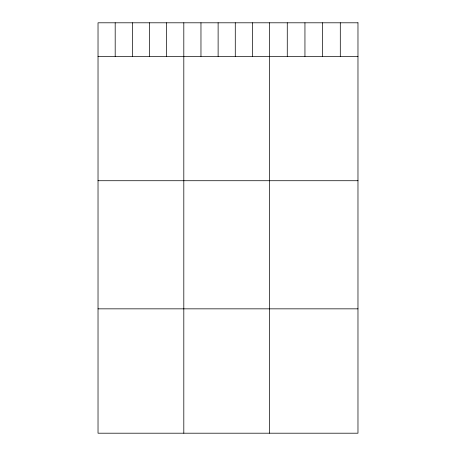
<?xml version="1.0" encoding="UTF-8"?>
<svg xmlns="http://www.w3.org/2000/svg" width="456" height="456" viewBox="0 0 456 456"><rect width="100%" height="100%" fill="white"/><g stroke="black" fill="none" stroke-linecap="round" stroke-linejoin="round"><path stroke-width="0.68" d="M98.029 56.367L357.971 56.367M98.029 180.724L357.971 180.724M98.029 308.843L357.971 308.843M340.296 22.8L340.296 56.367M322.62 22.8L322.62 56.367M304.944 22.8L304.944 56.367M287.269 22.8L287.269 56.367M269.593 22.8L269.593 433.2M252.436 22.8L252.436 56.367M235.279 22.8L235.279 56.367M218.122 22.8L218.122 56.367M200.965 22.8L200.965 56.367M183.808 22.8L183.808 433.2M166.657 22.8L166.657 56.367M149.5 22.8L149.5 56.367M132.343 22.8L132.343 56.367M115.186 22.8L115.186 56.367M357.971 22.8L98.029 22.8L98.029 433.2L357.971 433.2L357.971 22.8"/></g></svg>
